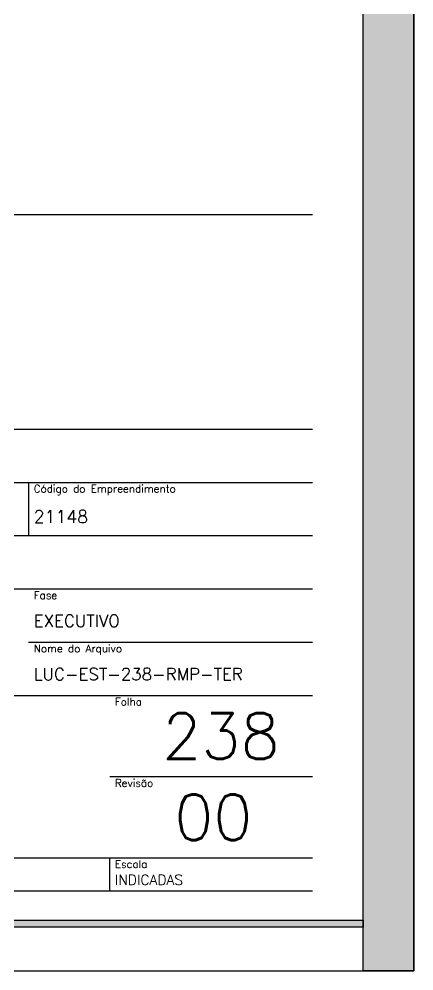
# Model space of a CAD drawing. Extents: x 0 to 119, y 0 to 84.
# Drawn here: x 111.11 to 118.9, y 0 to 18.76 of the extents above; entities that cross this region are included whole.
import ezdxf

# ---------------------------------------------------------------- set-up
doc = ezdxf.new("R2010")
doc.units = 0
doc.header["$LTSCALE"] = 100
doc.header["$MEASUREMENT"] = 0
doc.layers.add('2', color=2, linetype='CONTINUOUS')
doc.layers.add('26', color=3, linetype='CONTINUOUS')
doc.styles.get("Standard").update_dxf_attribs({"font": 'ROMANS.SHX'})

msp = doc.modelspace()

# ---------------------------------------------------------------- linework, layer by layer
at = {"layer": '2', "linetype": 'Continuous'}
for p, q in [((101.400081, 14.909962), (116.900081, 14.909962)), ((101.400081, 10.679962), (116.900081, 10.679962)), ((101.400081, 9.629962), (116.900081, 9.629962)), ((111.300081, 9.629962), (111.300081, 8.579962)), ((101.400081, 8.579962), (116.900081, 8.579962)), ((101.400081, 7.529962), (116.900081, 7.529962)), ((111.300081, 6.479962), (116.900081, 6.479962)), ((101.400081, 5.429962), (116.900081, 5.429962)), ((112.900081, 3.829962), (116.900081, 3.829962)), ((101.400081, 2.229962), (116.900081, 2.229962)), ((112.900081, 1.579962), (112.900081, 2.229962)), ((101.400081, 1.579962), (116.900081, 1.579962))]:
    msp.add_line(p, q, dxfattribs=at)
for points in [[(0.000081, -0.000038), (118.900081, -0.000038), (118.900081, 84.099962), (0.000081, 84.099962), (0.000081, -0.000038)], [(117.900081, 84.099962), (118.900081, 84.099962), (118.900081, -0.000038), (117.900081, -0.000038), (117.900081, 84.099962)], [(117.900081, 0.999962), (117.900081, 0.859962), (2.360081, 0.859962), (2.360081, 83.239962), (117.900081, 83.239962), (117.900081, 83.099962), (2.500081, 83.099962), (2.500081, 0.999962), (117.900081, 0.999962)], [(117.900081, 0.999962), (117.900081, 0.859962), (2.360081, 0.859962), (2.360081, 83.239962), (117.900081, 83.239962), (117.900081, 83.099962), (2.500081, 83.099962), (2.500081, 0.999962), (117.900081, 0.999962)], [(2.500081, 0.999962), (117.900081, 0.999962), (117.900081, 83.099962), (2.500081, 83.099962), (2.500081, 0.999962)]]:
    msp.add_lwpolyline(points, dxfattribs=at)
for points in [[(117.900081, 0.859962), (2.360081, 0.859962), (2.500081, 0.999962)], [(117.900081, 0.999962), (117.900081, 0.859962), (2.500081, 0.999962)]]:
    msp.add_solid(points, dxfattribs=at)
at = {"layer": '26', "linetype": 'Continuous'}
msp.add_lwpolyline([(117.900081, 84.099962), (118.900081, 84.099962), (118.900081, -0.000038), (117.900081, -0.000038), (117.900081, 84.099962)], dxfattribs=at)
for points in [[(117.900081, 84.099962), (118.900081, 84.099962), (118.900081, -0.000038)], [(117.900081, 84.099962), (118.900081, -0.000038), (117.900081, -0.000038)], [(117.900081, 84.099962), (117.900081, -0.000038), (117.900081, 84.099962)]]:
    msp.add_solid(points, dxfattribs=at)

# ---------------------------------------------------------------- texts
at = {"layer": '2', "linetype": 'Continuous'}
for s, height, p in [('Código do Empreendimento', 0.15, (111.400081, 9.429962)), ('21148', 0.25, (111.400081, 8.829962)), ('Fase', 0.15, (111.400081, 7.329962)), ('EXECUTIVO', 0.24, (111.400081, 6.779962)), ('Nome do Arquivo', 0.15, (111.400081, 6.279962)), ('LUC-EST-238-RMP-TER', 0.24, (111.400081, 5.729962)), ('Folha', 0.15, (113.000081, 5.229962)), ('238', 0.9, (113.935796, 4.179962)), ('Revisão', 0.15, (113.000081, 3.629962)), ('00', 0.9, (114.17151, 2.579962)), ('Escala', 0.15, (113.000081, 2.029962)), ('INDICADAS', 0.2, (112.999304, 1.696072))]:
    msp.add_text(s, height=height, dxfattribs=at).set_placement(p)

doc.saveas('drawing.dxf')
